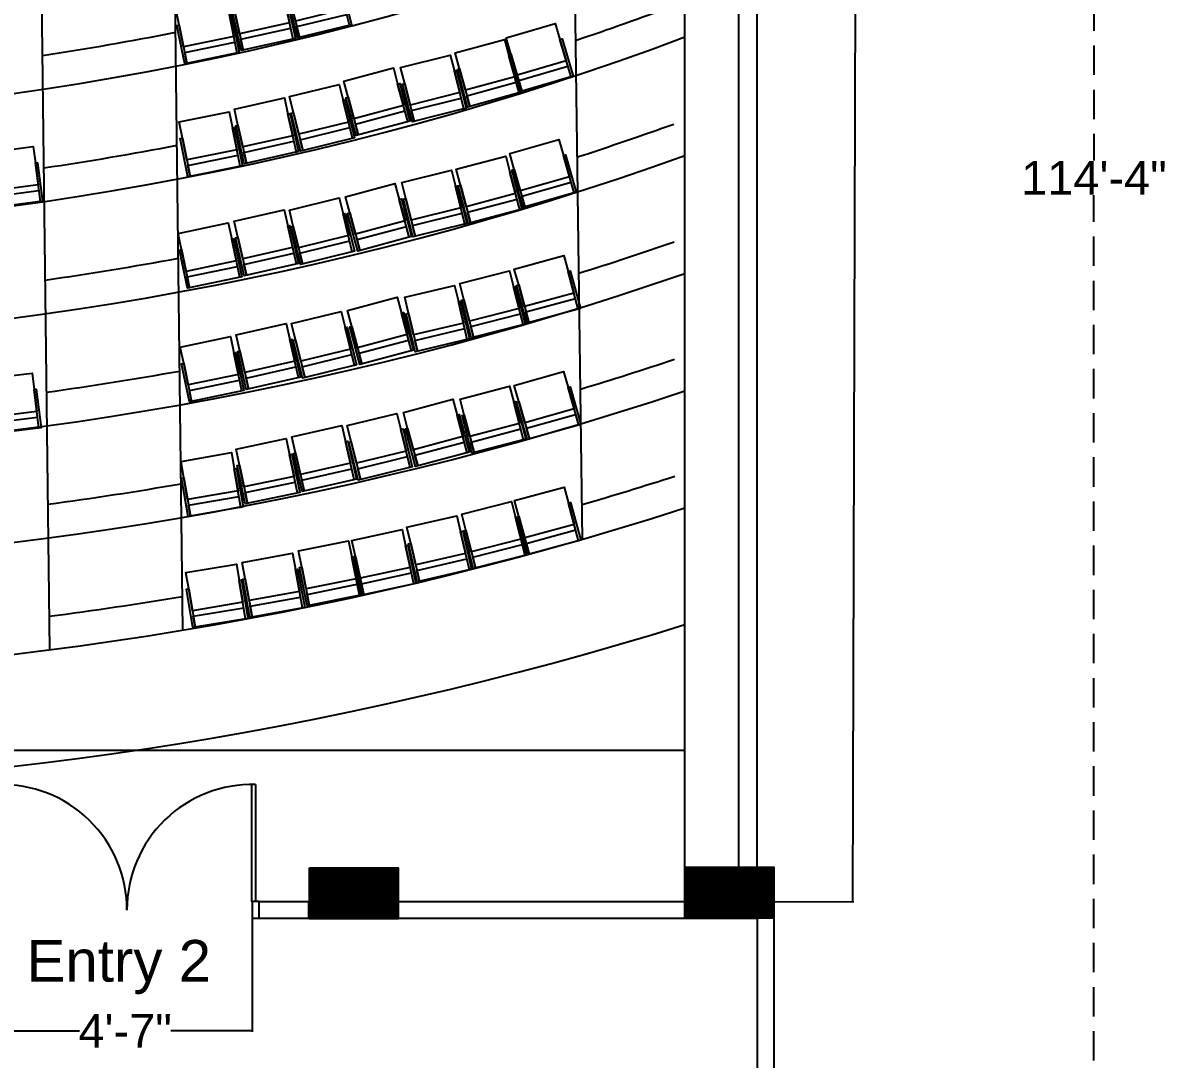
# Model space of a CAD drawing. Header units: inches. Extents: x -913 to 64634, y -1481 to 18188.
# Drawn here: x -212.1 to 35.4, y 3499.9 to 3723.5 of the extents above; entities that cross this region are included whole.
import ezdxf

# ---------------------------------------------------------------- set-up
doc = ezdxf.new("R2010")
doc.units = ezdxf.units.IN
doc.header["$MEASUREMENT"] = 0
doc.header["$PDMODE"] = 2
doc.linetypes.add('HIDDEN', pattern=[9.525, 6.35, -3.175])
for name, color, linetype in [('01', 1, 'Continuous'), ('Column', 6, 'Continuous'), ('DB wire', 240, 'Continuous'), ('Door', 130, 'Continuous'), ('Sofa Washroom', 8, 'Continuous'), ('Text', 7, 'Continuous'), ('Wall', 150, 'Continuous')]:
    doc.layers.add(name, color=color, linetype=linetype)
doc.styles.get("Standard").update_dxf_attribs({"font": 'arial.ttf'})
doc.dimstyles.get("Standard").update_dxf_attribs({"dimtxt": 7.25, "dimasz": 0.18, "dimexe": 0.18, "dimexo": 0.0625, "dimgap": 0.09, "dimtad": 0, "dimtih": 1, "dimtoh": 1, "dimdec": 0, "dimzin": 0, "dimdsep": 46, "dimlunit": 4, "dimtxsty": 'Standard', "dimcen": 0.09, "dimadec": 0, "dimazin": 0, "dimtfac": 1, "dimtdec": 0, "dimtofl": 0, "dimtmove": 0, "dimatfit": 3, "dimfxl": 1, "dimtolj": 1, "dimtzin": 0, "dimarcsym": 0})

# ---------------------------------------------------------------- blocks, each defined once
blk = doc.blocks.new('*D105')
at = {"layer": '01', "color": 0, "lineweight": -2, "ltscale": 3, "transparency": 16777216}
for p, q in [((-454.06, 4372.49), (-458.68, 4372.49)), ((-458.5, 4372.31), (-458.5, 4324.08)), ((-458.5, 4268.27), (-458.5, 4316.5)), ((-454.06, 4268.09), (-458.68, 4268.09))]:
    blk.add_line(p, q, dxfattribs=at)
at = {"layer": '01', "color": 0, "ltscale": 3, "transparency": 16777216}
for points in [[(-458.53, 4372.31), (-458.47, 4372.31), (-458.5, 4372.49)], [(-458.53, 4268.27), (-458.47, 4268.27), (-458.5, 4268.09)]]:
    blk.add_solid(points, dxfattribs=at)
at = {"layer": 'DB wire', "color": 0, "linetype": 'HIDDEN', "lineweight": -2, "transparency": 16777216}
for p, q in [((-50.05, 4376), (19.18, 4376)), ((19, 4375.82), (19, 3693.78)), ((19, 3004.28), (19, 3686.32)), ((-50.05, 3004.1), (19.18, 3004.1))]:
    blk.add_line(p, q, dxfattribs=at)
at = {"layer": 'DB wire', "color": 0, "linetype": 'HIDDEN', "transparency": 16777216}
for points in [[(18.97, 4375.82), (19.03, 4375.82), (19, 4376)], [(18.97, 3004.28), (19.03, 3004.28), (19, 3004.1)]]:
    blk.add_solid(points, dxfattribs=at)
at = {"layer": 'Defpoints', "color": 0, "linetype": 'HIDDEN', "transparency": 16777216}
for p in [(-50.11, 4376), (-50.11, 3004.1), (19, 3004.1)]:
    blk.add_point(p, dxfattribs=at)
at = {"layer": 'Defpoints', "color": 0, "ltscale": 3, "transparency": 16777216}
for p in [(-458.5, 4372.49), (-454, 4372.49), (-454, 4268.09)]:
    blk.add_point(p, dxfattribs=at)
at = {"layer": '01', "color": 0, "ltscale": 3, "transparency": 16777216, "insert": (-458.5, 4320.29), "char_height": 7.25, "attachment_point": 5}
blk.add_mtext('\\A1;8\'-8"', dxfattribs=at)
at = {"layer": 'DB wire', "color": 0, "linetype": 'HIDDEN', "transparency": 16777216, "insert": (19, 3690.05), "char_height": 7.25, "attachment_point": 5}
blk.add_mtext('\\A1;114\'-4"', dxfattribs=at)
blk = doc.blocks.new('*D106')
at = {"layer": '01', "color": 0, "lineweight": -2, "ltscale": 3, "transparency": 16777216}
for p, q in [((-538.84, 4360.56), (-538.84, 4360.68)), ((-538.66, 4360.5), (-503.74, 4360.5)), ((-449.43, 4360.5), (-484.34, 4360.5)), ((-449.25, 4360.56), (-449.25, 4360.68))]:
    blk.add_line(p, q, dxfattribs=at)
at = {"layer": '01', "color": 0, "ltscale": 3, "transparency": 16777216}
for points in [[(-538.66, 4360.53), (-538.66, 4360.47), (-538.84, 4360.5)], [(-449.43, 4360.53), (-449.43, 4360.47), (-449.25, 4360.5)]]:
    blk.add_solid(points, dxfattribs=at)
at = {"layer": 'DB wire', "color": 0, "linetype": 'HIDDEN', "lineweight": -2, "transparency": 16777216}
for p, q in [((-557.06, 3004.1), (-557.07, 2966.88)), ((-50.11, 3004.04), (-50.11, 2966.82)), ((-556.89, 2967.06), (-316.28, 2967.03)), ((-50.29, 2967), (-290.9, 2967.03))]:
    blk.add_line(p, q, dxfattribs=at)
at = {"layer": 'DB wire', "color": 0, "linetype": 'HIDDEN', "transparency": 16777216}
for points in [[(-556.89, 2967.09), (-556.89, 2967.03), (-557.07, 2967.06)], [(-50.29, 2967.03), (-50.29, 2966.97), (-50.11, 2967)]]:
    blk.add_solid(points, dxfattribs=at)
at = {"layer": 'Defpoints', "color": 0, "ltscale": 3, "transparency": 16777216}
for p in [(-538.84, 4360.5), (-538.84, 4360.5), (-449.25, 4360.5)]:
    blk.add_point(p, dxfattribs=at)
at = {"layer": 'Defpoints', "color": 0, "linetype": 'HIDDEN', "transparency": 16777216}
for p in [(-557.06, 3004.16), (-50.11, 3004.1), (-50.11, 2967)]:
    blk.add_point(p, dxfattribs=at)
at = {"layer": '01', "color": 0, "ltscale": 3, "transparency": 16777216, "insert": (-494.04, 4360.5), "char_height": 7.25, "attachment_point": 5}
blk.add_mtext('\\A1;7\'-6"', dxfattribs=at)
at = {"layer": 'DB wire', "color": 0, "linetype": 'HIDDEN', "transparency": 16777216, "insert": (-303.59, 2967.03), "char_height": 7.25, "attachment_point": 5}
blk.add_mtext('\\A1;42\'-3"', dxfattribs=at)
blk = doc.blocks.new('*D117')
at = {"layer": '01', "color": 0, "lineweight": -2, "ltscale": 3, "transparency": 16777216}
for p, q in [((-69.19, 4045.36), (-31.31, 4045.24)), ((-31.49, 4045.06), (-32.25, 3793.26)), ((-33.03, 3534), (-32.27, 3785.8)), ((-70.73, 3533.93), (-32.85, 3533.82))]:
    blk.add_line(p, q, dxfattribs=at)
at = {"layer": '01', "color": 0, "ltscale": 3, "transparency": 16777216}
for points in [[(-31.52, 4045.06), (-31.46, 4045.06), (-31.49, 4045.24)], [(-33.06, 3534), (-33, 3534), (-33.03, 3533.82)]]:
    blk.add_solid(points, dxfattribs=at)
at = {"layer": 'Defpoints', "color": 0, "ltscale": 3, "transparency": 16777216}
for p in [(-69.26, 4045.36), (-31.49, 4045.24), (-70.79, 3533.94)]:
    blk.add_point(p, dxfattribs=at)
at = {"layer": '01', "color": 0, "ltscale": 3, "transparency": 16777216, "insert": (-32.26, 3789.53), "char_height": 7.25, "attachment_point": 5}
blk.add_mtext('\\A1;42\'-7"', dxfattribs=at)
blk = doc.blocks.new('*D131')
at = {"layer": '01', "color": 0, "lineweight": -2, "ltscale": 3, "transparency": 16777216}
for p, q in [((-217.45, 3532.07), (-217.45, 3505.82)), ((-162.69, 3532.07), (-162.69, 3505.82)), ((-217.27, 3506), (-199.94, 3506)), ((-162.87, 3506), (-180.2, 3506))]:
    blk.add_line(p, q, dxfattribs=at)
at = {"layer": '01', "color": 0, "ltscale": 3, "transparency": 16777216}
for points in [[(-217.27, 3506.03), (-217.27, 3505.97), (-217.45, 3506)], [(-162.87, 3506.03), (-162.87, 3505.97), (-162.69, 3506)]]:
    blk.add_solid(points, dxfattribs=at)
at = {"layer": 'Defpoints', "color": 0, "ltscale": 3, "transparency": 16777216}
for p in [(-217.45, 3532.14), (-162.69, 3532.14), (-217.45, 3506)]:
    blk.add_point(p, dxfattribs=at)
at = {"layer": '01', "color": 0, "ltscale": 3, "transparency": 16777216, "insert": (-190.07, 3506), "char_height": 7.25, "attachment_point": 5}
blk.add_mtext('\\A1;4\'-7"', dxfattribs=at)
blk = doc.blocks.new('*D141')
at = {"layer": '01', "color": 0, "lineweight": -2, "ltscale": 3, "transparency": 16777216}
for p, q in [((-538.84, 3566.44), (-538.84, 3566.32)), ((-538.66, 3566.5), (-316.59, 3566.5)), ((-69.44, 3566.5), (-291.51, 3566.5)), ((-69.26, 3566.56), (-69.26, 3566.68))]:
    blk.add_line(p, q, dxfattribs=at)
at = {"layer": '01', "color": 0, "ltscale": 3, "transparency": 16777216}
for points in [[(-538.66, 3566.53), (-538.66, 3566.47), (-538.84, 3566.5)], [(-69.44, 3566.53), (-69.44, 3566.47), (-69.26, 3566.5)]]:
    blk.add_solid(points, dxfattribs=at)
at = {"layer": 'Defpoints', "color": 0, "ltscale": 3, "transparency": 16777216}
for p in [(-538.84, 3566.5), (-69.26, 3566.5), (-69.26, 3566.5)]:
    blk.add_point(p, dxfattribs=at)
at = {"layer": '01', "color": 0, "ltscale": 3, "transparency": 16777216, "insert": (-304.05, 3566.5), "char_height": 7.25, "attachment_point": 5}
blk.add_mtext('\\A1;39\'-2"', dxfattribs=at)

msp = doc.modelspace()

# ---------------------------------------------------------------- hatches: boundary and pattern name
at = {"layer": 'Column'}
h = msp.add_hatch(dxfattribs=at)
h.set_pattern_fill('ANSI31', color=256)
h.set_pattern_definition([(45, (-1878.85894, 5.11301), (-0.0883883476, 0.0883883476), [])])
h.paths.add_polyline_path([(-538.85, 4365.01), (-538.85, 4376), (-558, 4376), (-558, 4365.01)])
h.paths.add_polyline_path([(-538.85, 4260.55), (-538.85, 4271.54), (-558, 4271.54), (-558, 4260.55)])
h.paths.add_polyline_path([(-69.26, 4376), (-69.26, 4372.49), (-69.26, 4372.49), (-69.26, 4365.01), (-50.11, 4365.01), (-50.11, 4376)])
h.paths.add_polyline_path([(-69.13, 4271.9), (-69.13, 4260.92), (-49.98, 4260.92), (-49.98, 4271.9)])
h.paths.add_polyline_path([(-69.24, 3994.87), (-69.24, 3983.88), (-50.08, 3983.88), (-50.08, 3994.87)])
h.paths.add_polyline_path([(-69.26, 4056.34), (-69.26, 4045.36), (-50.1, 4045.36), (-50.1, 4056.34)])
h.paths.add_polyline_path([(-49.93, 3742.69), (-69.09, 3742.69), (-69.09, 3731.71), (-49.93, 3731.71)])
h.paths.add_polyline_path([(-50.12, 3541.34), (-69.26, 3541.34), (-69.26, 3533.94), (-69.27, 3530.35), (-50.12, 3530.35)])
h.paths.add_polyline_path([(-131.13, 3541.17), (-150.28, 3541.17), (-150.28, 3530.18), (-131.13, 3530.18)])
h.paths.add_polyline_path([(-229.69, 3541.17), (-248.85, 3541.17), (-248.85, 3530.18), (-229.69, 3530.18)])
h.paths.add_polyline_path([(-359.28, 3541.17), (-378.44, 3541.17), (-378.44, 3530.18), (-359.28, 3530.18)])
h.paths.add_polyline_path([(-457.67, 3530.34), (-457.67, 3533.94), (-457.63, 3541.32), (-476.78, 3541.32), (-476.78, 3530.34)])
h.paths.add_polyline_path([(-538.85, 3530.18), (-538.85, 3541.17), (-558, 3541.17), (-558, 3530.18)])
h.paths.add_polyline_path([(-557.93, 3731.71), (-538.84, 3731.71), (-538.84, 3742.69), (-557.93, 3742.69)])
h.paths.add_polyline_path([(-557.98, 3983.88), (-538.84, 3983.88), (-538.84, 3994.87), (-548.4, 3994.87), (-557.98, 3994.85)])
h.paths.add_polyline_path([(-538.84, 4045.36), (-538.84, 4056.34), (-558, 4056.34), (-558, 4045.36)])

# ---------------------------------------------------------------- linework, layer by layer
at = {"layer": '01', "ltscale": 3}
for points in [[(-141.23, 3723.09), (-152.9, 3720.23), (-154.9, 3728.39), (-154.43, 3728.51), (-155.28, 3731.98), (-144.55, 3734.61), (-143.7, 3731.14), (-143.24, 3731.26), (-141.23, 3723.09), (-141.69, 3722.98), (-143.7, 3731.14), (-142.55, 3726.49), (-153.29, 3723.85), (-154.43, 3728.51), (-152.42, 3720.34), (-153, 3722.67), (-142.26, 3725.31)], [(-153.34, 3720.09), (-165.07, 3717.49), (-166.89, 3725.7), (-166.41, 3725.81), (-167.19, 3729.3), (-156.4, 3731.69), (-155.63, 3728.2), (-155.16, 3728.3), (-153.34, 3720.09), (-153.81, 3719.99), (-155.63, 3728.2), (-154.59, 3723.52), (-165.38, 3721.13), (-166.41, 3725.81), (-164.6, 3717.6), (-165.11, 3719.94), (-154.32, 3722.33)], [(-165.44, 3717.06), (-177.21, 3714.67), (-178.89, 3722.9), (-178.41, 3723), (-179.12, 3726.5), (-168.29, 3728.71), (-167.58, 3725.2), (-167.12, 3725.3), (-165.44, 3717.06), (-165.9, 3716.97), (-167.58, 3725.2), (-166.62, 3720.51), (-177.45, 3718.31), (-178.41, 3723), (-176.73, 3714.76), (-177.21, 3717.12), (-166.38, 3719.32)], [(-93.41, 3711.99), (-104.93, 3708.6), (-107.31, 3716.66), (-106.84, 3716.8), (-107.85, 3720.23), (-97.25, 3723.35), (-96.24, 3719.92), (-95.78, 3720.05), (-93.41, 3711.99), (-93.86, 3711.86), (-96.24, 3719.92), (-94.88, 3715.32), (-105.49, 3712.2), (-106.84, 3716.8), (-104.46, 3708.74), (-105.14, 3711.04), (-94.54, 3714.16)], [(-104.58, 3708.5), (-116.16, 3705.33), (-118.38, 3713.44), (-117.91, 3713.57), (-118.85, 3717.02), (-108.19, 3719.93), (-107.25, 3716.48), (-106.79, 3716.61), (-104.58, 3708.5), (-105.03, 3708.37), (-107.25, 3716.48), (-105.99, 3711.86), (-116.65, 3708.95), (-117.91, 3713.57), (-115.69, 3705.46), (-116.32, 3707.77), (-105.66, 3710.69)], [(-116.51, 3705.05), (-128.16, 3702.1), (-130.22, 3710.25), (-129.75, 3710.37), (-130.62, 3713.84), (-119.91, 3716.55), (-119.03, 3713.08), (-118.57, 3713.2), (-116.51, 3705.05), (-116.97, 3704.93), (-119.03, 3713.08), (-117.86, 3708.44), (-128.57, 3705.73), (-129.75, 3710.37), (-127.68, 3702.22), (-128.27, 3704.55), (-117.56, 3707.26)], [(-128.64, 3702.3), (-140.24, 3699.19), (-142.42, 3707.31), (-141.95, 3707.44), (-142.87, 3710.89), (-132.2, 3713.75), (-131.27, 3710.3), (-130.82, 3710.42), (-128.64, 3702.3), (-129.1, 3702.18), (-131.27, 3710.3), (-130.03, 3705.67), (-140.71, 3702.81), (-141.95, 3707.44), (-139.77, 3699.32), (-140.39, 3701.63), (-129.72, 3704.5)], [(-140.56, 3698.69), (-152.22, 3695.83), (-154.22, 3703.99), (-153.75, 3704.11), (-154.6, 3707.58), (-143.87, 3710.22), (-143.02, 3706.75), (-142.56, 3706.86), (-140.56, 3698.69), (-141.01, 3698.58), (-143.02, 3706.75), (-141.88, 3702.09), (-152.61, 3699.46), (-153.75, 3704.11), (-151.75, 3695.94), (-152.32, 3698.28), (-141.59, 3700.91)], [(-152.67, 3695.7), (-164.39, 3693.1), (-166.21, 3701.3), (-165.74, 3701.41), (-166.51, 3704.9), (-155.72, 3707.29), (-154.95, 3703.8), (-154.49, 3703.9), (-152.67, 3695.7), (-153.13, 3695.59), (-154.95, 3703.8), (-153.91, 3699.12), (-164.7, 3696.73), (-165.74, 3701.41), (-163.92, 3693.2), (-164.44, 3695.55), (-153.65, 3697.94)], [(-164.76, 3692.66), (-176.53, 3690.27), (-178.21, 3698.51), (-177.73, 3698.6), (-178.44, 3702.11), (-167.61, 3704.31), (-166.9, 3700.81), (-166.44, 3700.9), (-164.76, 3692.66), (-165.23, 3692.57), (-166.9, 3700.81), (-165.95, 3696.11), (-176.78, 3693.91), (-177.73, 3698.6), (-176.06, 3690.37), (-176.53, 3692.72), (-165.7, 3694.92)], [(-92.74, 3686.93), (-104.29, 3683.66), (-106.58, 3691.75), (-106.11, 3691.88), (-107.09, 3695.32), (-96.45, 3698.33), (-95.48, 3694.89), (-95.03, 3695.02), (-92.74, 3686.93), (-93.19, 3686.8), (-95.48, 3694.89), (-94.18, 3690.28), (-104.81, 3687.27), (-106.11, 3691.88), (-103.82, 3683.79), (-104.48, 3686.1), (-93.84, 3689.11)], [(-207.89, 3684.99), (-219.79, 3683.42), (-220.89, 3691.76), (-220.41, 3691.82), (-220.87, 3695.36), (-209.92, 3696.81), (-209.45, 3693.26), (-208.98, 3693.32), (-207.89, 3684.99), (-208.35, 3684.93), (-209.45, 3693.26), (-208.83, 3688.51), (-219.78, 3687.07), (-220.41, 3691.82), (-219.31, 3683.48), (-219.62, 3685.86), (-208.67, 3687.31)], [(-104.44, 3683.27), (-116.05, 3680.2), (-118.2, 3688.33), (-117.73, 3688.45), (-118.64, 3691.91), (-107.95, 3694.73), (-107.04, 3691.28), (-106.58, 3691.4), (-104.44, 3683.27), (-104.89, 3683.15), (-107.04, 3691.28), (-105.82, 3686.64), (-116.5, 3683.82), (-117.73, 3688.45), (-115.58, 3680.32), (-116.19, 3682.65), (-105.51, 3685.47)], [(-116.32, 3680.18), (-127.98, 3677.32), (-129.99, 3685.48), (-129.52, 3685.6), (-130.37, 3689.07), (-119.64, 3691.71), (-118.78, 3688.23), (-118.33, 3688.35), (-116.32, 3680.18), (-116.78, 3680.07), (-118.78, 3688.23), (-117.64, 3683.58), (-128.37, 3680.95), (-129.52, 3685.6), (-127.51, 3677.43), (-128.08, 3679.76), (-117.35, 3682.4)], [(-128.29, 3677.37), (-139.89, 3674.26), (-142.07, 3682.38), (-141.6, 3682.51), (-142.52, 3685.96), (-131.85, 3688.82), (-130.92, 3685.37), (-130.47, 3685.49), (-128.29, 3677.37), (-128.75, 3677.25), (-130.92, 3685.37), (-129.68, 3680.74), (-140.36, 3677.88), (-141.6, 3682.51), (-139.42, 3674.39), (-140.04, 3676.71), (-129.37, 3679.57)], [(-140.59, 3674.21), (-152.26, 3671.34), (-154.26, 3679.51), (-153.79, 3679.62), (-154.64, 3683.1), (-143.91, 3685.73), (-143.06, 3682.26), (-142.6, 3682.37), (-140.59, 3674.21), (-141.05, 3674.1), (-143.06, 3682.26), (-141.91, 3677.61), (-152.65, 3674.97), (-153.79, 3679.62), (-151.78, 3671.46), (-152.36, 3673.79), (-141.62, 3676.43)], [(-152.67, 3671.57), (-164.38, 3668.91), (-166.24, 3677.11), (-165.77, 3677.22), (-166.56, 3680.7), (-155.78, 3683.15), (-154.99, 3679.66), (-154.53, 3679.77), (-152.67, 3671.57), (-153.13, 3671.47), (-154.99, 3679.66), (-153.93, 3674.99), (-164.71, 3672.54), (-165.77, 3677.22), (-163.9, 3669.02), (-164.44, 3671.36), (-153.66, 3673.81)], [(-164.9, 3668.68), (-176.65, 3666.23), (-178.37, 3674.46), (-177.89, 3674.56), (-178.63, 3678.06), (-167.81, 3680.32), (-167.08, 3676.82), (-166.61, 3676.91), (-164.9, 3668.68), (-165.36, 3668.59), (-167.08, 3676.82), (-166.1, 3672.13), (-176.92, 3669.87), (-177.89, 3674.56), (-176.18, 3666.33), (-176.67, 3668.68), (-165.85, 3670.94)], [(-91.83, 3661.83), (-103.42, 3658.69), (-105.62, 3666.8), (-105.15, 3666.93), (-106.09, 3670.38), (-95.42, 3673.27), (-94.48, 3669.82), (-94.03, 3669.95), (-91.83, 3661.83), (-92.28, 3661.71), (-94.48, 3669.82), (-93.23, 3665.2), (-103.89, 3662.3), (-105.15, 3666.93), (-102.95, 3658.81), (-103.58, 3661.13), (-92.91, 3664.03)], [(-103.73, 3658.49), (-115.37, 3655.52), (-117.45, 3663.67), (-116.98, 3663.79), (-117.86, 3667.25), (-107.15, 3669.98), (-106.27, 3666.52), (-105.81, 3666.63), (-103.73, 3658.49), (-104.19, 3658.37), (-106.27, 3666.52), (-105.08, 3661.87), (-115.79, 3659.14), (-116.98, 3663.79), (-114.9, 3655.64), (-115.49, 3657.97), (-104.78, 3660.7)], [(-115.78, 3655.29), (-127.47, 3652.53), (-129.4, 3660.71), (-128.93, 3660.82), (-129.75, 3664.3), (-118.99, 3666.84), (-118.17, 3663.37), (-117.71, 3663.47), (-115.78, 3655.29), (-116.24, 3655.18), (-118.17, 3663.37), (-117.07, 3658.7), (-127.83, 3656.16), (-128.93, 3660.82), (-126.99, 3652.64), (-127.55, 3654.98), (-116.79, 3657.52)], [(-127.84, 3652.86), (-139.44, 3649.75), (-141.62, 3657.87), (-141.15, 3658), (-142.07, 3661.45), (-131.4, 3664.31), (-130.47, 3660.86), (-130.01, 3660.98), (-127.84, 3652.86), (-128.29, 3652.74), (-130.47, 3660.86), (-129.23, 3656.23), (-139.91, 3653.37), (-141.15, 3658), (-138.97, 3649.88), (-139.59, 3652.2), (-128.92, 3655.06)], [(-140.14, 3649.7), (-151.8, 3646.83), (-153.81, 3655), (-153.34, 3655.11), (-154.19, 3658.59), (-143.46, 3661.22), (-142.6, 3657.75), (-142.14, 3657.86), (-140.14, 3649.7), (-140.6, 3649.59), (-142.6, 3657.75), (-141.46, 3653.1), (-152.19, 3650.46), (-153.34, 3655.11), (-151.33, 3646.95), (-151.9, 3649.28), (-141.17, 3651.92)], [(-152.21, 3647.06), (-163.93, 3644.4), (-165.79, 3652.6), (-165.31, 3652.7), (-166.11, 3656.19), (-155.33, 3658.64), (-154.54, 3655.15), (-154.08, 3655.26), (-152.21, 3647.06), (-152.67, 3646.96), (-154.54, 3655.15), (-153.47, 3650.48), (-164.25, 3648.03), (-165.31, 3652.7), (-163.45, 3644.51), (-163.98, 3646.85), (-153.21, 3649.3)], [(-164.44, 3644.17), (-176.2, 3641.72), (-177.92, 3649.95), (-177.44, 3650.05), (-178.17, 3653.55), (-167.35, 3655.81), (-166.62, 3652.31), (-166.16, 3652.4), (-164.44, 3644.17), (-164.9, 3644.08), (-166.62, 3652.31), (-165.64, 3647.62), (-176.46, 3645.36), (-177.44, 3650.05), (-175.72, 3641.82), (-176.21, 3644.17), (-165.39, 3646.43)], [(-208.22, 3636.1), (-220.14, 3634.64), (-221.16, 3642.99), (-220.68, 3643.04), (-221.11, 3646.59), (-210.15, 3647.94), (-209.71, 3644.39), (-209.24, 3644.45), (-208.22, 3636.1), (-208.68, 3636.05), (-209.71, 3644.39), (-209.13, 3639.64), (-220.1, 3638.29), (-220.68, 3643.04), (-219.65, 3634.7), (-219.95, 3637.08), (-208.98, 3638.43)], [(-91.75, 3636.84), (-103.31, 3633.57), (-105.6, 3641.66), (-105.13, 3641.79), (-106.1, 3645.23), (-95.47, 3648.24), (-94.49, 3644.8), (-94.04, 3644.93), (-91.75, 3636.84), (-92.2, 3636.71), (-94.49, 3644.8), (-93.19, 3640.19), (-103.82, 3637.18), (-105.13, 3641.79), (-102.84, 3633.7), (-103.49, 3636.01), (-92.86, 3639.02)], [(-103.62, 3633.66), (-115.24, 3630.61), (-117.37, 3638.74), (-116.9, 3638.86), (-117.81, 3642.32), (-107.12, 3645.13), (-106.21, 3641.67), (-105.76, 3641.79), (-103.62, 3633.66), (-104.08, 3633.54), (-106.21, 3641.67), (-105, 3637.03), (-115.69, 3634.23), (-116.9, 3638.86), (-114.77, 3630.73), (-115.38, 3633.05), (-104.69, 3635.86)], [(-115.8, 3630.86), (-127.41, 3627.75), (-129.58, 3635.87), (-129.11, 3636), (-130.04, 3639.45), (-119.36, 3642.31), (-118.44, 3638.86), (-117.98, 3638.98), (-115.8, 3630.86), (-116.26, 3630.74), (-118.44, 3638.86), (-117.2, 3634.23), (-127.87, 3631.37), (-129.11, 3636), (-126.94, 3627.88), (-127.56, 3630.19), (-116.88, 3633.05)], [(-128.11, 3627.7), (-139.77, 3624.83), (-141.77, 3633), (-141.3, 3633.11), (-142.15, 3636.58), (-131.42, 3639.22), (-130.57, 3635.75), (-130.11, 3635.86), (-128.11, 3627.7), (-128.56, 3627.58), (-130.57, 3635.75), (-129.43, 3631.1), (-140.16, 3628.46), (-141.3, 3633.11), (-139.3, 3624.95), (-139.87, 3627.28), (-129.14, 3629.91)], [(-140.18, 3625.06), (-151.89, 3622.4), (-153.75, 3630.59), (-153.28, 3630.7), (-154.07, 3634.19), (-143.29, 3636.64), (-142.5, 3633.15), (-142.04, 3633.26), (-140.18, 3625.06), (-140.64, 3624.95), (-142.5, 3633.15), (-141.44, 3628.48), (-152.22, 3626.03), (-153.28, 3630.7), (-151.42, 3622.5), (-151.95, 3624.84), (-141.17, 3627.29)], [(-152.41, 3622.17), (-164.16, 3619.72), (-165.88, 3627.95), (-165.41, 3628.04), (-166.14, 3631.54), (-155.32, 3633.8), (-154.59, 3630.3), (-154.13, 3630.4), (-152.41, 3622.17), (-152.87, 3622.08), (-154.59, 3630.3), (-153.61, 3625.61), (-164.43, 3623.35), (-165.41, 3628.04), (-163.69, 3619.81), (-164.18, 3622.16), (-153.36, 3624.42)], [(-164.62, 3619.03), (-176.45, 3616.99), (-177.88, 3625.27), (-177.41, 3625.35), (-178.01, 3628.88), (-167.12, 3630.76), (-166.52, 3627.23), (-166.05, 3627.31), (-164.62, 3619.03), (-165.08, 3618.95), (-166.52, 3627.23), (-165.7, 3622.51), (-176.59, 3620.63), (-177.41, 3625.35), (-175.97, 3617.07), (-176.38, 3619.43), (-165.49, 3621.31)], [(-91.77, 3611.88), (-103.36, 3608.74), (-105.56, 3616.85), (-105.09, 3616.98), (-106.03, 3620.43), (-95.36, 3623.32), (-94.43, 3619.87), (-93.97, 3620), (-91.77, 3611.88), (-92.22, 3611.76), (-94.43, 3619.87), (-93.17, 3615.25), (-103.84, 3612.35), (-105.09, 3616.98), (-102.89, 3608.86), (-103.52, 3611.18), (-92.85, 3614.08)], [(-103.31, 3608.72), (-114.95, 3605.75), (-117.02, 3613.9), (-116.55, 3614.02), (-117.44, 3617.48), (-106.73, 3620.21), (-105.84, 3616.75), (-105.39, 3616.87), (-103.31, 3608.72), (-103.77, 3608.6), (-105.84, 3616.75), (-104.66, 3612.11), (-115.37, 3609.38), (-116.55, 3614.02), (-114.48, 3605.87), (-115.07, 3608.2), (-104.36, 3610.93)], [(-115.33, 3605.59), (-127.03, 3602.88), (-128.93, 3611.07), (-128.45, 3611.18), (-129.26, 3614.67), (-118.49, 3617.15), (-117.68, 3613.67), (-117.22, 3613.78), (-115.33, 3605.59), (-115.79, 3605.48), (-117.68, 3613.67), (-116.61, 3609), (-127.37, 3606.52), (-128.45, 3611.18), (-126.56, 3602.99), (-127.1, 3605.33), (-116.33, 3607.82)], [(-127.33, 3602.54), (-139.06, 3600), (-140.84, 3608.22), (-140.37, 3608.32), (-141.12, 3611.82), (-130.32, 3614.15), (-129.56, 3610.66), (-129.1, 3610.76), (-127.33, 3602.54), (-127.79, 3602.44), (-129.56, 3610.66), (-128.55, 3605.98), (-139.35, 3603.64), (-140.37, 3608.32), (-138.59, 3600.11), (-139.1, 3602.45), (-128.29, 3604.79)], [(-139.03, 3600.09), (-150.81, 3597.73), (-152.46, 3605.98), (-151.98, 3606.07), (-152.68, 3609.58), (-141.84, 3611.74), (-141.14, 3608.24), (-140.68, 3608.33), (-139.03, 3600.09), (-139.5, 3599.99), (-141.14, 3608.24), (-140.2, 3603.54), (-151.04, 3601.37), (-151.98, 3606.07), (-150.33, 3597.83), (-150.8, 3600.18), (-139.97, 3602.35)], [(-163.6, 3594.99), (-175.45, 3593), (-176.84, 3601.3), (-176.36, 3601.38), (-176.95, 3604.9), (-166.05, 3606.73), (-165.46, 3603.2), (-164.99, 3603.28), (-163.6, 3594.99), (-164.07, 3594.91), (-165.46, 3603.2), (-164.67, 3598.48), (-175.57, 3596.65), (-176.36, 3601.38), (-174.97, 3593.08), (-175.37, 3595.45), (-164.46, 3597.28)], [(-151.33, 3597.34), (-163.15, 3595.17), (-164.66, 3603.44), (-164.19, 3603.53), (-164.83, 3607.04), (-153.96, 3609.04), (-153.32, 3605.52), (-152.85, 3605.61), (-151.33, 3597.34), (-151.8, 3597.25), (-153.32, 3605.52), (-152.45, 3600.81), (-163.32, 3598.82), (-164.19, 3603.53), (-162.67, 3595.26), (-163.1, 3597.62), (-152.23, 3599.61)]]:
    msp.add_lwpolyline(points, dxfattribs=at)
at = {"layer": 'Column'}
for points in [[(-150.28, 3541.17), (-131.13, 3541.17), (-131.13, 3530.18), (-150.28, 3530.18)], [(-69.27, 3541.34), (-50.12, 3541.34), (-50.12, 3530.35), (-69.27, 3530.35)]]:
    msp.add_lwpolyline(points, close=True, dxfattribs=at)
at = {"layer": 'Door'}
msp.add_line((-189.69, 3532.01), (-189.69, 3532.26), dxfattribs=at)
msp.add_lwpolyline([(-161.93, 3559.12), (-161.93, 3533.94), (-162.7, 3533.94), (-162.7, 3559.13)], dxfattribs=at)
msp.add_lwpolyline([(-161.17, 3533.94), (-162.69, 3533.94), (-162.69, 3530.34), (-161.17, 3530.34)], close=True, dxfattribs=at)
for centre, start, end in [((-216.69, 3532.14), 359.7257, 91.6279), ((-162.69, 3532.14), 88.3842, 180)]:
    msp.add_arc(centre, 27, start, end, dxfattribs=at)
at = {"layer": 'Sofa Washroom', "ltscale": 3}
for p, q in [((-177.61, 3592.47), (-182.24, 3975.79)), ((-206.36, 3588.21), (-210.94, 3967.59)), ((-91.37, 3611.96), (-94.15, 3813.83))]:
    msp.add_line(p, q, dxfattribs=at)
for radius, start, end in [(646.74, 248.73315, 291.30662), (663.54, 288.57807, 290.50918), (639.54, 278.66478, 281.2794), (670.74, 249.52898, 290.50918), (687.54, 287.93754, 289.77054), (663.54, 278.37463, 280.89228), (694.74, 250.26612, 289.77054), (711.54, 287.3422, 289.08431), (687.54, 278.10491, 280.53261), (718.74, 250.95098, 289.08431), (735.54, 286.78738, 288.445), (711.54, 277.85354, 280.19755), (742.74, 251.58902, 288.445), (735.54, 277.6187, 279.88465), (759.54, 286.26901, 287.84786), (766.74, 252.18498, 287.84786), (759.54, 277.3988, 279.59178), (790.74, 252.74296, 287.28879)]:
    msp.add_arc((-304.26, 4348.67), radius, start, end, dxfattribs=at)
at = {"layer": 'Wall'}
for p, q in [((-161.17, 3533.94), (-150.44, 3533.94)), ((-161.17, 3530.34), (-150.44, 3530.34)), ((-53.66, 3530.34), (-53.66, 3444.21)), ((-50.01, 3444.21), (-50.01, 3530.35))]:
    msp.add_line(p, q, dxfattribs=at)
at = {"layer": 'Wall', "ltscale": 3}
for p, q in [((-150.44, 3530.34), (-150.44, 3533.94)), ((-150.44, 3533.94), (-150.28, 3533.94)), ((-131.13, 3533.94), (-69.26, 3533.94)), ((-150.44, 3530.34), (-150.28, 3530.34)), ((-131.13, 3530.34), (-53.66, 3530.34))]:
    msp.add_line(p, q, dxfattribs=at)
for points in [[(-69.26, 3533.94), (-69.26, 3999.68)], [(-57.66, 3541.34), (-57.66, 3731.71)], [(-53.66, 3541.34), (-53.66, 3731.71)]]:
    msp.add_lwpolyline(points, dxfattribs=at)

# ---------------------------------------------------------------- texts
at = {"layer": 'Text'}
msp.add_text('Entry 2', height=9, dxfattribs=at).set_placement((-211.36, 3516.61))

# ---------------------------------------------------------------- dimensions: what is measured, and where the dimension line sits
at = {"layer": '01', "ltscale": 3}
for p1, p2, distance, picture, middle in [((-454, 4268.09), (-454, 4372.49), 4.5, '*D105', (-458.5, 4320.29)), ((-449.25, 4360.5), (-538.84, 4360.5), 0, '*D106', (-494.04, 4360.5)), ((-70.79, 3533.94), (-69.26, 4045.36), -37.76, '*D117', (-32.26, 3789.53)), ((-538.84, 3566.5), (-69.26, 3566.5), 0, '*D141', (-304.05, 3566.5)), ((-162.69, 3532.14), (-217.45, 3532.14), 26.14, '*D131', (-190.07, 3506))]:
    dim = msp.add_aligned_dim(p1=p1, p2=p2, distance=distance, dimstyle='Standard', dxfattribs=at)
    dim.commit()
    dim.dimension.update_dxf_attribs({"geometry": picture, "text_midpoint": middle})
at = {"layer": 'DB wire', "linetype": 'HIDDEN'}
for p1, distance, picture, middle in [((-50.11, 4376), 69.11, '*D105', (19, 3690.05)), ((-557.06, 3004.16), -37.1, '*D106', (-303.59, 2967.03))]:
    dim = msp.add_aligned_dim(p1=p1, p2=(-50.11, 3004.1), distance=distance, dimstyle='Standard', dxfattribs=at)
    dim.commit()
    dim.dimension.update_dxf_attribs({"geometry": picture, "text_midpoint": middle})

doc.saveas('drawing.dxf')
